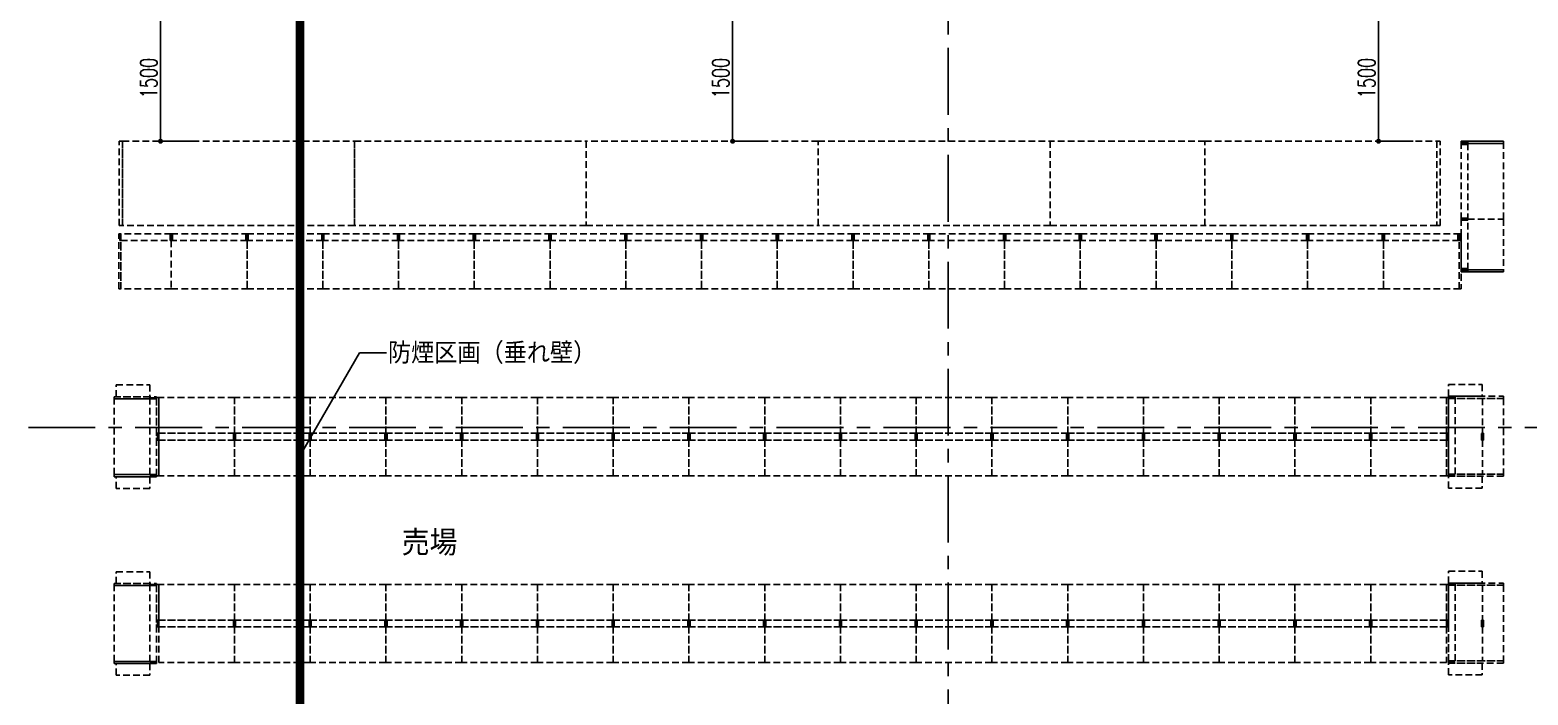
# Model space of a CAD drawing. Extents: x -119186 to 81195, y 1816 to 147180.
# Drawn here: x 46398 to 64196, y 33507 to 41404 of the extents above; entities that cross this region are included whole.
import ezdxf
from ezdxf.enums import TextEntityAlignment as Align

# ---------------------------------------------------------------- set-up
doc = ezdxf.new("R2010")
doc.units = 0
doc.header["$LTSCALE"] = 12.7
doc.header["$MEASUREMENT"] = 0
doc.header["$PDMODE"] = 1
doc.header["$PDSIZE"] = -2
for name, pattern in [('CENTER', [2, 1.25, -0.25, 0.25, -0.25]), ('HIDDEN2', [0.1875, 0.125, -0.0625]), ('VW-01 短破線', [0.166624, 0.083312, -0.083312])]:
    doc.linetypes.add(name, pattern=pattern)
doc.layers.get('0').update_dxf_attribs({"linetype": 'CONTINUOUS'})
doc.layers.get('DEFPOINTS').update_dxf_attribs({"color": 1, "linetype": 'CONTINUOUS'})
doc.layers.add('15面積表', color=10, linetype='CONTINUOUS', lineweight=5)
for name, color, linetype in [('80_SHELL_TEXT', 7, 'CONTINUOUS'), ('A_寸法', 9, 'CONTINUOUS'), ('A_建築（什器）', 8, 'CONTINUOUS'), ('A_記述', 3, 'CONTINUOUS'), ('A_通り芯', 8, 'CENTER')]:
    doc.layers.add(name, color=color, linetype=linetype)
doc.styles.add('Dim', font='simplex.shx', dxfattribs={"width": 0.7, "bigfont": 'extfont2.shx'})
doc.styles.get("Standard").update_dxf_attribs({"font": 'txt', "bigfont": 'BIGFONT.SHX'})
doc.dimstyles.new('1-200', dxfattribs={"dimscale": 200, "dimtxt": 3, "dimasz": 1, "dimexe": 1, "dimexo": 1, "dimgap": 1, "dimtad": 1, "dimdec": 0, "dimtxsty": 'Dim', "dimblk": 'DOT', "dimcen": 2.5, "dimadec": 0, "dimazin": 0, "dimtfac": 1, "dimtdec": 0, "dimtix": 1, "dimtmove": 2, "dimatfit": 3, "dimldrblk": '引出線', "dimfxl": 1, "dimlwd": -1, "dimlwe": -1, "dimarcsym": 0})

# ---------------------------------------------------------------- blocks, each defined once
blk = doc.blocks.new('_Dot')
at = {"color": 0, "linetype": 'ByBlock', "lineweight": -2}
blk.add_line((-0.5, 0), (-1, 0), dxfattribs=at)
at = {"color": 0, "linetype": 'ByBlock', "const_width": 0.5}
blk.add_lwpolyline([(-0.25, 0, 1), (0.25, 0, 1)], format="xyb", close=True, dxfattribs=at)
blk = doc.blocks.new('*D136')
at = {"layer": 'A_寸法', "color": 0, "transparency": 16777216}
for p, q in [((62809, 41583), (62420, 41583)), ((62420, 40143), (62420, 41523)), ((62831, 40083), (62420, 40083))]:
    blk.add_line(p, q, dxfattribs=at)
at = {"layer": 'DEFPOINTS', "color": 0, "transparency": 16777216}
for p in [(62420, 41583), (62809, 41583), (62831, 40083)]:
    blk.add_point(p, dxfattribs=at)
at = {"layer": 'A_寸法', "color": 0, "transparency": 16777216, "xscale": 60, "yscale": 60, "zscale": 60}
for p, rotation in [((62420, 41583), 90), ((62420, 40083), 270)]:
    blk.add_blockref('_Dot', p, dxfattribs=dict(at, rotation=rotation))
at = {"layer": 'A_寸法', "color": 0, "transparency": 16777216, "insert": (62280, 40833), "char_height": 200, "attachment_point": 5, "rotation": 90, "style": 'Dim'}
blk.add_mtext('1500', dxfattribs=at)
blk = doc.blocks.new('引出線')
at = {"color": 0, "linetype": 'ByBlock'}
for points in [[(0, 0), (-1.96, -0.4)], [(-1, 0), (0, 0)]]:
    blk.add_lwpolyline(points, dxfattribs=at)
blk = doc.blocks.new('*D137')
at = {"layer": 'A_寸法', "color": 0, "transparency": 16777216}
for p, q in [((55135, 41583), (54746, 41583)), ((54746, 40143), (54746, 41523)), ((55157, 40083), (54746, 40083))]:
    blk.add_line(p, q, dxfattribs=at)
at = {"layer": 'DEFPOINTS', "color": 0, "transparency": 16777216}
for p in [(54746, 41583), (55135, 41583), (55157, 40083)]:
    blk.add_point(p, dxfattribs=at)
at = {"layer": 'A_寸法', "color": 0, "transparency": 16777216, "xscale": 60, "yscale": 60, "zscale": 60}
for p, rotation in [((54746, 41583), 90), ((54746, 40083), 270)]:
    blk.add_blockref('_Dot', p, dxfattribs=dict(at, rotation=rotation))
at = {"layer": 'A_寸法', "color": 0, "transparency": 16777216, "insert": (54606, 40833), "char_height": 200, "attachment_point": 5, "rotation": 90, "style": 'Dim'}
blk.add_mtext('1500', dxfattribs=at)
blk = doc.blocks.new('*D138')
at = {"layer": 'A_寸法', "color": 0, "transparency": 16777216}
for p, q in [((48338, 41583), (47949, 41583)), ((47949, 40143), (47949, 41523)), ((48360, 40083), (47949, 40083))]:
    blk.add_line(p, q, dxfattribs=at)
at = {"layer": 'DEFPOINTS', "color": 0, "transparency": 16777216}
for p in [(47949, 41583), (48338, 41583), (48360, 40083)]:
    blk.add_point(p, dxfattribs=at)
at = {"layer": 'A_寸法', "color": 0, "transparency": 16777216, "xscale": 60, "yscale": 60, "zscale": 60}
for p, rotation in [((47949, 41583), 90), ((47949, 40083), 270)]:
    blk.add_blockref('_Dot', p, dxfattribs=dict(at, rotation=rotation))
at = {"layer": 'A_寸法', "color": 0, "transparency": 16777216, "insert": (47809, 40833), "char_height": 200, "attachment_point": 5, "rotation": 90, "style": 'Dim'}
blk.add_mtext('1500', dxfattribs=at)

msp = doc.modelspace()

# ---------------------------------------------------------------- linework, layer by layer
at = {"layer": '15面積表', "color": 170, "linetype": 'VW-01 短破線', "lineweight": 50, "ltscale": 200, "transparency": 33554687, "const_width": 100}
msp.add_lwpolyline([(49606.16, 42422.64), (49606.16, 32434.64)], dxfattribs=at)
at = {"layer": 'A_建築（什器）', "color": 8, "linetype": 'HIDDEN2', "ltscale": 50}
for p, q in [((63906.11, 40082.74), (63402.11, 40082.74)), ((63402.11, 40057.74), (63906.11, 40057.74)), ((63906.11, 40057.74), (63482.11, 40057.74)), ((63402.11, 38557.74), (63906.11, 38557.74)), ((63906.11, 38532.74), (63402.11, 38532.74)), ((63906.11, 38557.74), (63482.11, 38557.74)), ((63654.61, 37029.54), (63654.61, 36614.31)), ((63641.61, 36534.31), (63641.61, 36614.31)), ((63641.61, 36614.31), (63654.61, 36614.31)), ((63654.61, 36534.31), (63641.61, 36534.31)), ((63654.61, 36534.31), (63654.61, 36614.31)), ((63654.61, 36534.31), (63654.61, 36614.31)), ((63654.61, 36614.31), (63667.61, 36614.31)), ((63654.61, 36614.31), (63654.61, 36534.31)), ((63654.61, 36614.31), (63654.61, 36534.31)), ((63654.61, 36534.31), (63654.61, 36129.54)), ((63667.61, 36534.31), (63654.61, 36534.31)), ((63667.61, 36614.31), (63667.61, 36534.31)), ((63654.61, 34811.2), (63654.61, 34395.97)), ((63641.61, 34315.97), (63641.61, 34395.97)), ((63641.61, 34395.97), (63654.61, 34395.97)), ((63654.61, 34315.97), (63654.61, 34395.97)), ((63654.61, 34315.97), (63654.61, 34395.97)), ((63654.61, 34395.97), (63667.61, 34395.97)), ((63654.61, 34395.97), (63654.61, 34315.97)), ((63654.61, 34395.97), (63654.61, 34315.97)), ((63667.61, 34395.97), (63667.61, 34315.97)), ((63654.61, 34315.97), (63641.61, 34315.97)), ((63654.61, 34315.97), (63654.61, 33911.2)), ((63667.61, 34315.97), (63654.61, 34315.97))]:
    msp.add_line(p, q, dxfattribs=at)
for points in [[(47457.11, 40082.74), (47497.11, 40082.74), (47497.11, 39082.74), (47457.11, 39082.74)], [(47497.11, 40082.74), (50252.11, 40082.74), (50252.11, 39082.74), (47497.11, 39082.74)], [(50252.11, 40082.74), (53007.11, 40082.74), (53007.11, 39082.74), (50252.11, 39082.74)], [(53007.11, 39082.74), (55762.11, 39082.74), (55762.11, 40082.74), (53007.11, 40082.74)], [(55762.11, 40082.74), (58517.11, 40082.74), (58517.11, 39082.74), (55762.11, 39082.74)], [(58517.11, 39082.74), (60357.11, 39082.74), (60357.11, 40082.74), (58517.11, 40082.74)], [(60357.11, 40082.74), (63112.11, 40082.74), (63112.11, 39082.74), (60357.11, 39082.74)], [(63112.11, 39082.74), (63152.11, 39082.74), (63152.11, 40082.74), (63112.11, 40082.74)], [(63402.11, 40057.74), (63402.11, 40082.74), (63906.11, 40082.74), (63906.11, 40057.74)], [(63482.11, 40057.74), (63482.11, 40070.74), (63402.11, 40070.74), (63402.11, 40057.74)], [(63402.11, 39157.74), (63402.11, 40057.74), (63482.11, 40057.74), (63482.11, 39157.74)], [(63482.11, 40044.74), (63482.11, 40057.74), (63402.11, 40057.74), (63402.11, 40044.74)], [(63906.11, 39157.74), (63906.11, 40057.74), (63482.11, 40057.74), (63482.11, 39157.74)], [(63482.11, 39170.74), (63482.11, 39157.74), (63402.11, 39157.74), (63402.11, 39170.74)], [(63482.11, 39157.74), (63482.11, 39170.74), (63402.11, 39170.74), (63402.11, 39157.74)], [(63482.11, 39157.74), (63482.11, 39144.74), (63402.11, 39144.74), (63402.11, 39157.74)], [(63402.11, 39157.74), (63402.11, 38557.74), (63482.11, 38557.74), (63482.11, 39157.74)], [(63482.11, 39144.74), (63482.11, 39157.74), (63402.11, 39157.74), (63402.11, 39144.74)], [(63906.11, 39157.74), (63906.11, 38557.74), (63482.11, 38557.74), (63482.11, 39157.74)], [(47477.11, 38328.74), (47452.11, 38328.74), (47452.11, 38982.74), (47477.11, 38982.74)], [(47477.11, 38902.74), (47464.11, 38902.74), (47464.11, 38982.74), (47477.11, 38982.74)], [(48077.11, 38982.74), (47477.11, 38982.74), (47477.11, 38902.74), (48077.11, 38902.74)], [(48064.11, 38902.74), (48077.11, 38902.74), (48077.11, 38982.74), (48064.11, 38982.74)], [(48090.11, 38902.74), (48077.11, 38902.74), (48077.11, 38982.74), (48090.11, 38982.74)], [(48077.11, 38982.74), (48977.11, 38982.74), (48977.11, 38902.74), (48077.11, 38902.74)], [(48964.11, 38902.74), (48977.11, 38902.74), (48977.11, 38982.74), (48964.11, 38982.74)], [(48977.11, 38902.74), (48990.11, 38902.74), (48990.11, 38982.74), (48977.11, 38982.74)], [(48977.11, 38982.74), (49877.11, 38982.74), (49877.11, 38902.74), (48977.11, 38902.74)], [(49864.11, 38902.74), (49877.11, 38902.74), (49877.11, 38982.74), (49864.11, 38982.74)], [(49877.11, 38902.74), (49890.11, 38902.74), (49890.11, 38982.74), (49877.11, 38982.74)], [(49877.11, 38982.74), (50777.11, 38982.74), (50777.11, 38902.74), (49877.11, 38902.74)], [(50764.11, 38902.74), (50777.11, 38902.74), (50777.11, 38982.74), (50764.11, 38982.74)], [(50777.11, 38902.74), (50790.11, 38902.74), (50790.11, 38982.74), (50777.11, 38982.74)], [(50777.11, 38982.74), (51677.11, 38982.74), (51677.11, 38902.74), (50777.11, 38902.74)], [(51664.11, 38902.74), (51677.11, 38902.74), (51677.11, 38982.74), (51664.11, 38982.74)], [(51677.11, 38902.74), (51690.11, 38902.74), (51690.11, 38982.74), (51677.11, 38982.74)], [(51677.11, 38982.74), (52577.11, 38982.74), (52577.11, 38902.74), (51677.11, 38902.74)], [(52564.11, 38902.74), (52577.11, 38902.74), (52577.11, 38982.74), (52564.11, 38982.74)], [(52577.11, 38902.74), (52590.11, 38902.74), (52590.11, 38982.74), (52577.11, 38982.74)], [(52577.11, 38982.74), (53477.11, 38982.74), (53477.11, 38902.74), (52577.11, 38902.74)], [(53464.11, 38902.74), (53477.11, 38902.74), (53477.11, 38982.74), (53464.11, 38982.74)], [(53477.11, 38902.74), (53490.11, 38902.74), (53490.11, 38982.74), (53477.11, 38982.74)], [(53477.11, 38982.74), (54377.11, 38982.74), (54377.11, 38902.74), (53477.11, 38902.74)], [(54364.11, 38902.74), (54377.11, 38902.74), (54377.11, 38982.74), (54364.11, 38982.74)], [(54377.11, 38902.74), (54390.11, 38902.74), (54390.11, 38982.74), (54377.11, 38982.74)], [(54377.11, 38982.74), (55277.11, 38982.74), (55277.11, 38902.74), (54377.11, 38902.74)], [(55264.11, 38902.74), (55277.11, 38902.74), (55277.11, 38982.74), (55264.11, 38982.74)], [(55277.11, 38902.74), (55290.11, 38902.74), (55290.11, 38982.74), (55277.11, 38982.74)], [(55277.11, 38982.74), (56177.11, 38982.74), (56177.11, 38902.74), (55277.11, 38902.74)], [(56164.11, 38902.74), (56177.11, 38902.74), (56177.11, 38982.74), (56164.11, 38982.74)], [(56177.11, 38902.74), (56190.11, 38902.74), (56190.11, 38982.74), (56177.11, 38982.74)], [(56177.11, 38982.74), (57077.11, 38982.74), (57077.11, 38902.74), (56177.11, 38902.74)], [(57064.11, 38902.74), (57077.11, 38902.74), (57077.11, 38982.74), (57064.11, 38982.74)], [(57077.11, 38902.74), (57090.11, 38902.74), (57090.11, 38982.74), (57077.11, 38982.74)], [(57077.11, 38982.74), (57977.11, 38982.74), (57977.11, 38902.74), (57077.11, 38902.74)], [(57964.11, 38902.74), (57977.11, 38902.74), (57977.11, 38982.74), (57964.11, 38982.74)], [(57977.11, 38902.74), (57990.11, 38902.74), (57990.11, 38982.74), (57977.11, 38982.74)], [(57977.11, 38982.74), (58877.11, 38982.74), (58877.11, 38902.74), (57977.11, 38902.74)], [(58864.11, 38902.74), (58877.11, 38902.74), (58877.11, 38982.74), (58864.11, 38982.74)], [(58877.11, 38902.74), (58890.11, 38902.74), (58890.11, 38982.74), (58877.11, 38982.74)], [(58877.11, 38982.74), (59777.11, 38982.74), (59777.11, 38902.74), (58877.11, 38902.74)], [(59764.11, 38902.74), (59777.11, 38902.74), (59777.11, 38982.74), (59764.11, 38982.74)], [(59777.11, 38902.74), (59790.11, 38902.74), (59790.11, 38982.74), (59777.11, 38982.74)], [(59777.11, 38982.74), (60677.11, 38982.74), (60677.11, 38902.74), (59777.11, 38902.74)], [(60664.11, 38902.74), (60677.11, 38902.74), (60677.11, 38982.74), (60664.11, 38982.74)], [(60677.11, 38902.74), (60690.11, 38902.74), (60690.11, 38982.74), (60677.11, 38982.74)], [(60677.11, 38982.74), (61577.11, 38982.74), (61577.11, 38902.74), (60677.11, 38902.74)], [(61564.11, 38902.74), (61577.11, 38902.74), (61577.11, 38982.74), (61564.11, 38982.74)], [(61577.11, 38902.74), (61590.11, 38902.74), (61590.11, 38982.74), (61577.11, 38982.74)], [(61577.11, 38982.74), (62477.11, 38982.74), (62477.11, 38902.74), (61577.11, 38902.74)], [(62464.11, 38902.74), (62477.11, 38902.74), (62477.11, 38982.74), (62464.11, 38982.74)], [(62477.11, 38902.74), (62490.11, 38902.74), (62490.11, 38982.74), (62477.11, 38982.74)], [(62477.11, 38982.74), (63377.11, 38982.74), (63377.11, 38902.74), (62477.11, 38902.74)], [(63364.11, 38902.74), (63377.11, 38902.74), (63377.11, 38982.74), (63364.11, 38982.74)], [(63377.11, 38902.74), (63390.11, 38902.74), (63390.11, 38982.74), (63377.11, 38982.74)], [(63377.11, 38982.74), (63402.11, 38982.74), (63402.11, 38328.74), (63377.11, 38328.74)], [(48077.11, 38328.74), (47477.11, 38328.74), (47477.11, 38902.74), (48077.11, 38902.74)], [(48077.11, 38328.74), (48977.11, 38328.74), (48977.11, 38902.74), (48077.11, 38902.74)], [(48977.11, 38328.74), (49877.11, 38328.74), (49877.11, 38902.74), (48977.11, 38902.74)], [(49877.11, 38328.74), (50777.11, 38328.74), (50777.11, 38902.74), (49877.11, 38902.74)], [(50777.11, 38328.74), (51677.11, 38328.74), (51677.11, 38902.74), (50777.11, 38902.74)], [(51677.11, 38328.74), (52577.11, 38328.74), (52577.11, 38902.74), (51677.11, 38902.74)], [(52577.11, 38328.74), (53477.11, 38328.74), (53477.11, 38902.74), (52577.11, 38902.74)], [(53477.11, 38328.74), (54377.11, 38328.74), (54377.11, 38902.74), (53477.11, 38902.74)], [(54377.11, 38328.74), (55277.11, 38328.74), (55277.11, 38902.74), (54377.11, 38902.74)], [(55277.11, 38328.74), (56177.11, 38328.74), (56177.11, 38902.74), (55277.11, 38902.74)], [(56177.11, 38328.74), (57077.11, 38328.74), (57077.11, 38902.74), (56177.11, 38902.74)], [(57077.11, 38328.74), (57977.11, 38328.74), (57977.11, 38902.74), (57077.11, 38902.74)], [(57977.11, 38328.74), (58877.11, 38328.74), (58877.11, 38902.74), (57977.11, 38902.74)], [(58877.11, 38328.74), (59777.11, 38328.74), (59777.11, 38902.74), (58877.11, 38902.74)], [(59777.11, 38328.74), (60677.11, 38328.74), (60677.11, 38902.74), (59777.11, 38902.74)], [(60677.11, 38328.74), (61577.11, 38328.74), (61577.11, 38902.74), (60677.11, 38902.74)], [(61577.11, 38328.74), (62477.11, 38328.74), (62477.11, 38902.74), (61577.11, 38902.74)], [(62477.11, 38328.74), (63377.11, 38328.74), (63377.11, 38902.74), (62477.11, 38902.74)], [(63482.11, 38570.74), (63482.11, 38557.74), (63402.11, 38557.74), (63402.11, 38570.74)], [(63482.11, 38557.74), (63482.11, 38544.74), (63402.11, 38544.74), (63402.11, 38557.74)], [(63402.11, 38557.74), (63402.11, 38532.74), (63906.11, 38532.74), (63906.11, 38557.74)], [(47398.11, 37049.31), (47902.11, 37049.31), (47902.11, 37024.31), (47398.11, 37024.31)], [(47398.11, 37024.31), (47902.11, 37024.31), (47902.11, 36124.31), (47398.11, 36124.31)], [(47423.64, 37189.31), (47823.64, 37189.31), (47823.64, 37049.31), (47423.64, 37049.31)], [(47902.11, 37036.81), (47822.11, 37036.81), (47822.11, 36111.31), (47902.11, 36111.31)], [(47927.11, 37038.31), (47902.11, 37038.31), (47902.11, 36534.31), (47927.11, 36534.31)], [(48827.11, 37038.31), (47927.11, 37038.31), (47927.11, 36614.31), (48827.11, 36614.31)], [(49727.11, 37038.31), (48827.11, 37038.31), (48827.11, 36614.31), (49727.11, 36614.31)], [(50627.11, 37038.31), (49727.11, 37038.31), (49727.11, 36614.31), (50627.11, 36614.31)], [(51527.11, 37038.31), (50627.11, 37038.31), (50627.11, 36614.31), (51527.11, 36614.31)], [(52427.11, 37038.31), (51527.11, 37038.31), (51527.11, 36614.31), (52427.11, 36614.31)], [(53327.11, 37038.31), (52427.11, 37038.31), (52427.11, 36614.31), (53327.11, 36614.31)], [(54227.11, 37038.31), (53327.11, 37038.31), (53327.11, 36614.31), (54227.11, 36614.31)], [(55127.11, 37038.31), (54227.11, 37038.31), (54227.11, 36614.31), (55127.11, 36614.31)], [(56027.11, 37038.31), (55127.11, 37038.31), (55127.11, 36614.31), (56027.11, 36614.31)], [(56927.11, 37038.31), (56027.11, 37038.31), (56027.11, 36614.31), (56927.11, 36614.31)], [(57827.11, 37038.31), (56927.11, 37038.31), (56927.11, 36614.31), (57827.11, 36614.31)], [(58727.11, 37038.31), (57827.11, 37038.31), (57827.11, 36614.31), (58727.11, 36614.31)], [(59627.11, 37038.31), (58727.11, 37038.31), (58727.11, 36614.31), (59627.11, 36614.31)], [(60527.11, 37038.31), (59627.11, 37038.31), (59627.11, 36614.31), (60527.11, 36614.31)], [(61427.11, 37038.31), (60527.11, 37038.31), (60527.11, 36614.31), (61427.11, 36614.31)], [(62327.11, 37038.31), (61427.11, 37038.31), (61427.11, 36614.31), (62327.11, 36614.31)], [(63227.11, 37038.31), (62327.11, 37038.31), (62327.11, 36614.31), (63227.11, 36614.31)], [(63252.11, 37038.31), (63227.11, 37038.31), (63227.11, 36534.31), (63252.11, 36534.31)], [(63252.11, 37194.54), (63652.11, 37194.54), (63652.11, 37054.54), (63252.11, 37054.54)], [(63252.11, 37054.54), (63906.11, 37054.54), (63906.11, 37029.54), (63252.11, 37029.54)], [(63252.11, 37042.54), (63332.11, 37042.54), (63332.11, 36116.54), (63252.11, 36116.54)], [(63252.11, 37029.54), (63906.11, 37029.54), (63906.11, 36129.54), (63252.11, 36129.54)], [(47927.11, 36110.31), (47902.11, 36110.31), (47902.11, 36614.31), (47927.11, 36614.31)], [(47927.11, 36534.31), (47914.11, 36534.31), (47914.11, 36614.31), (47927.11, 36614.31)], [(47927.11, 36614.31), (47914.11, 36614.31), (47914.11, 36534.31), (47927.11, 36534.31)], [(48827.11, 36614.31), (47927.11, 36614.31), (47927.11, 36534.31), (48827.11, 36534.31)], [(48827.11, 36534.31), (47927.11, 36534.31), (47927.11, 36614.31), (48827.11, 36614.31)], [(48827.11, 36110.31), (47927.11, 36110.31), (47927.11, 36534.31), (48827.11, 36534.31)], [(48827.11, 36534.31), (48814.11, 36534.31), (48814.11, 36614.31), (48827.11, 36614.31)], [(48827.11, 36614.31), (48814.11, 36614.31), (48814.11, 36534.31), (48827.11, 36534.31)], [(48827.11, 36534.31), (48840.11, 36534.31), (48840.11, 36614.31), (48827.11, 36614.31)], [(48827.11, 36614.31), (48840.11, 36614.31), (48840.11, 36534.31), (48827.11, 36534.31)], [(49727.11, 36614.31), (48827.11, 36614.31), (48827.11, 36534.31), (49727.11, 36534.31)], [(49727.11, 36534.31), (48827.11, 36534.31), (48827.11, 36614.31), (49727.11, 36614.31)], [(49727.11, 36110.31), (48827.11, 36110.31), (48827.11, 36534.31), (49727.11, 36534.31)], [(49727.11, 36534.31), (49714.11, 36534.31), (49714.11, 36614.31), (49727.11, 36614.31)], [(49727.11, 36614.31), (49714.11, 36614.31), (49714.11, 36534.31), (49727.11, 36534.31)], [(50627.11, 36614.31), (49727.11, 36614.31), (49727.11, 36534.31), (50627.11, 36534.31)], [(49740.11, 36534.31), (49727.11, 36534.31), (49727.11, 36614.31), (49740.11, 36614.31)], [(50627.11, 36534.31), (49727.11, 36534.31), (49727.11, 36614.31), (50627.11, 36614.31)], [(49740.11, 36614.31), (49727.11, 36614.31), (49727.11, 36534.31), (49740.11, 36534.31)], [(50627.11, 36110.31), (49727.11, 36110.31), (49727.11, 36534.31), (50627.11, 36534.31)], [(50627.11, 36534.31), (50614.11, 36534.31), (50614.11, 36614.31), (50627.11, 36614.31)], [(50627.11, 36614.31), (50614.11, 36614.31), (50614.11, 36534.31), (50627.11, 36534.31)], [(51527.11, 36614.31), (50627.11, 36614.31), (50627.11, 36534.31), (51527.11, 36534.31)], [(50640.11, 36534.31), (50627.11, 36534.31), (50627.11, 36614.31), (50640.11, 36614.31)], [(51527.11, 36534.31), (50627.11, 36534.31), (50627.11, 36614.31), (51527.11, 36614.31)], [(50640.11, 36614.31), (50627.11, 36614.31), (50627.11, 36534.31), (50640.11, 36534.31)], [(51527.11, 36110.31), (50627.11, 36110.31), (50627.11, 36534.31), (51527.11, 36534.31)], [(51527.11, 36534.31), (51514.11, 36534.31), (51514.11, 36614.31), (51527.11, 36614.31)], [(51527.11, 36614.31), (51514.11, 36614.31), (51514.11, 36534.31), (51527.11, 36534.31)], [(51540.11, 36534.31), (51527.11, 36534.31), (51527.11, 36614.31), (51540.11, 36614.31)], [(51540.11, 36614.31), (51527.11, 36614.31), (51527.11, 36534.31), (51540.11, 36534.31)], [(52427.11, 36614.31), (51527.11, 36614.31), (51527.11, 36534.31), (52427.11, 36534.31)], [(52427.11, 36534.31), (51527.11, 36534.31), (51527.11, 36614.31), (52427.11, 36614.31)], [(52427.11, 36110.31), (51527.11, 36110.31), (51527.11, 36534.31), (52427.11, 36534.31)], [(52427.11, 36534.31), (52414.11, 36534.31), (52414.11, 36614.31), (52427.11, 36614.31)], [(52427.11, 36614.31), (52414.11, 36614.31), (52414.11, 36534.31), (52427.11, 36534.31)], [(53327.11, 36614.31), (52427.11, 36614.31), (52427.11, 36534.31), (53327.11, 36534.31)], [(52440.11, 36534.31), (52427.11, 36534.31), (52427.11, 36614.31), (52440.11, 36614.31)], [(53327.11, 36534.31), (52427.11, 36534.31), (52427.11, 36614.31), (53327.11, 36614.31)], [(52440.11, 36614.31), (52427.11, 36614.31), (52427.11, 36534.31), (52440.11, 36534.31)], [(53327.11, 36110.31), (52427.11, 36110.31), (52427.11, 36534.31), (53327.11, 36534.31)], [(53327.11, 36534.31), (53314.11, 36534.31), (53314.11, 36614.31), (53327.11, 36614.31)], [(53327.11, 36614.31), (53314.11, 36614.31), (53314.11, 36534.31), (53327.11, 36534.31)], [(54227.11, 36614.31), (53327.11, 36614.31), (53327.11, 36534.31), (54227.11, 36534.31)], [(53340.11, 36534.31), (53327.11, 36534.31), (53327.11, 36614.31), (53340.11, 36614.31)], [(54227.11, 36534.31), (53327.11, 36534.31), (53327.11, 36614.31), (54227.11, 36614.31)], [(53340.11, 36614.31), (53327.11, 36614.31), (53327.11, 36534.31), (53340.11, 36534.31)], [(54227.11, 36110.31), (53327.11, 36110.31), (53327.11, 36534.31), (54227.11, 36534.31)], [(54227.11, 36534.31), (54214.11, 36534.31), (54214.11, 36614.31), (54227.11, 36614.31)], [(54227.11, 36614.31), (54214.11, 36614.31), (54214.11, 36534.31), (54227.11, 36534.31)], [(54240.11, 36534.31), (54227.11, 36534.31), (54227.11, 36614.31), (54240.11, 36614.31)], [(54240.11, 36614.31), (54227.11, 36614.31), (54227.11, 36534.31), (54240.11, 36534.31)], [(55127.11, 36614.31), (54227.11, 36614.31), (54227.11, 36534.31), (55127.11, 36534.31)], [(55127.11, 36534.31), (54227.11, 36534.31), (54227.11, 36614.31), (55127.11, 36614.31)], [(55127.11, 36110.31), (54227.11, 36110.31), (54227.11, 36534.31), (55127.11, 36534.31)], [(55127.11, 36534.31), (55114.11, 36534.31), (55114.11, 36614.31), (55127.11, 36614.31)], [(55127.11, 36614.31), (55114.11, 36614.31), (55114.11, 36534.31), (55127.11, 36534.31)], [(56027.11, 36614.31), (55127.11, 36614.31), (55127.11, 36534.31), (56027.11, 36534.31)], [(55140.11, 36534.31), (55127.11, 36534.31), (55127.11, 36614.31), (55140.11, 36614.31)], [(56027.11, 36534.31), (55127.11, 36534.31), (55127.11, 36614.31), (56027.11, 36614.31)], [(55140.11, 36614.31), (55127.11, 36614.31), (55127.11, 36534.31), (55140.11, 36534.31)], [(56027.11, 36110.31), (55127.11, 36110.31), (55127.11, 36534.31), (56027.11, 36534.31)], [(56027.11, 36534.31), (56014.11, 36534.31), (56014.11, 36614.31), (56027.11, 36614.31)], [(56027.11, 36614.31), (56014.11, 36614.31), (56014.11, 36534.31), (56027.11, 36534.31)], [(56927.11, 36614.31), (56027.11, 36614.31), (56027.11, 36534.31), (56927.11, 36534.31)], [(56040.11, 36534.31), (56027.11, 36534.31), (56027.11, 36614.31), (56040.11, 36614.31)], [(56927.11, 36534.31), (56027.11, 36534.31), (56027.11, 36614.31), (56927.11, 36614.31)], [(56040.11, 36614.31), (56027.11, 36614.31), (56027.11, 36534.31), (56040.11, 36534.31)], [(56927.11, 36110.31), (56027.11, 36110.31), (56027.11, 36534.31), (56927.11, 36534.31)], [(56927.11, 36534.31), (56914.11, 36534.31), (56914.11, 36614.31), (56927.11, 36614.31)], [(56927.11, 36614.31), (56914.11, 36614.31), (56914.11, 36534.31), (56927.11, 36534.31)], [(56940.11, 36534.31), (56927.11, 36534.31), (56927.11, 36614.31), (56940.11, 36614.31)], [(56940.11, 36614.31), (56927.11, 36614.31), (56927.11, 36534.31), (56940.11, 36534.31)], [(57827.11, 36614.31), (56927.11, 36614.31), (56927.11, 36534.31), (57827.11, 36534.31)], [(57827.11, 36534.31), (56927.11, 36534.31), (56927.11, 36614.31), (57827.11, 36614.31)], [(57827.11, 36110.31), (56927.11, 36110.31), (56927.11, 36534.31), (57827.11, 36534.31)], [(57827.11, 36534.31), (57814.11, 36534.31), (57814.11, 36614.31), (57827.11, 36614.31)], [(57827.11, 36614.31), (57814.11, 36614.31), (57814.11, 36534.31), (57827.11, 36534.31)], [(58727.11, 36614.31), (57827.11, 36614.31), (57827.11, 36534.31), (58727.11, 36534.31)], [(57840.11, 36534.31), (57827.11, 36534.31), (57827.11, 36614.31), (57840.11, 36614.31)], [(58727.11, 36534.31), (57827.11, 36534.31), (57827.11, 36614.31), (58727.11, 36614.31)], [(57840.11, 36614.31), (57827.11, 36614.31), (57827.11, 36534.31), (57840.11, 36534.31)], [(58727.11, 36110.31), (57827.11, 36110.31), (57827.11, 36534.31), (58727.11, 36534.31)], [(58727.11, 36534.31), (58714.11, 36534.31), (58714.11, 36614.31), (58727.11, 36614.31)], [(58727.11, 36614.31), (58714.11, 36614.31), (58714.11, 36534.31), (58727.11, 36534.31)], [(59627.11, 36614.31), (58727.11, 36614.31), (58727.11, 36534.31), (59627.11, 36534.31)], [(58740.11, 36534.31), (58727.11, 36534.31), (58727.11, 36614.31), (58740.11, 36614.31)], [(59627.11, 36534.31), (58727.11, 36534.31), (58727.11, 36614.31), (59627.11, 36614.31)], [(58740.11, 36614.31), (58727.11, 36614.31), (58727.11, 36534.31), (58740.11, 36534.31)], [(59627.11, 36110.31), (58727.11, 36110.31), (58727.11, 36534.31), (59627.11, 36534.31)], [(59627.11, 36534.31), (59614.11, 36534.31), (59614.11, 36614.31), (59627.11, 36614.31)], [(59627.11, 36614.31), (59614.11, 36614.31), (59614.11, 36534.31), (59627.11, 36534.31)], [(59640.11, 36534.31), (59627.11, 36534.31), (59627.11, 36614.31), (59640.11, 36614.31)], [(59640.11, 36614.31), (59627.11, 36614.31), (59627.11, 36534.31), (59640.11, 36534.31)], [(60527.11, 36614.31), (59627.11, 36614.31), (59627.11, 36534.31), (60527.11, 36534.31)], [(60527.11, 36534.31), (59627.11, 36534.31), (59627.11, 36614.31), (60527.11, 36614.31)], [(60527.11, 36110.31), (59627.11, 36110.31), (59627.11, 36534.31), (60527.11, 36534.31)], [(60527.11, 36534.31), (60514.11, 36534.31), (60514.11, 36614.31), (60527.11, 36614.31)], [(60527.11, 36614.31), (60514.11, 36614.31), (60514.11, 36534.31), (60527.11, 36534.31)], [(61427.11, 36614.31), (60527.11, 36614.31), (60527.11, 36534.31), (61427.11, 36534.31)], [(60540.11, 36534.31), (60527.11, 36534.31), (60527.11, 36614.31), (60540.11, 36614.31)], [(61427.11, 36534.31), (60527.11, 36534.31), (60527.11, 36614.31), (61427.11, 36614.31)], [(60540.11, 36614.31), (60527.11, 36614.31), (60527.11, 36534.31), (60540.11, 36534.31)], [(61427.11, 36110.31), (60527.11, 36110.31), (60527.11, 36534.31), (61427.11, 36534.31)], [(61427.11, 36534.31), (61414.11, 36534.31), (61414.11, 36614.31), (61427.11, 36614.31)], [(61427.11, 36614.31), (61414.11, 36614.31), (61414.11, 36534.31), (61427.11, 36534.31)], [(62327.11, 36614.31), (61427.11, 36614.31), (61427.11, 36534.31), (62327.11, 36534.31)], [(61440.11, 36534.31), (61427.11, 36534.31), (61427.11, 36614.31), (61440.11, 36614.31)], [(62327.11, 36534.31), (61427.11, 36534.31), (61427.11, 36614.31), (62327.11, 36614.31)], [(61440.11, 36614.31), (61427.11, 36614.31), (61427.11, 36534.31), (61440.11, 36534.31)], [(62327.11, 36110.31), (61427.11, 36110.31), (61427.11, 36534.31), (62327.11, 36534.31)], [(62327.11, 36534.31), (62314.11, 36534.31), (62314.11, 36614.31), (62327.11, 36614.31)], [(62327.11, 36614.31), (62314.11, 36614.31), (62314.11, 36534.31), (62327.11, 36534.31)], [(62340.11, 36534.31), (62327.11, 36534.31), (62327.11, 36614.31), (62340.11, 36614.31)], [(62340.11, 36614.31), (62327.11, 36614.31), (62327.11, 36534.31), (62340.11, 36534.31)], [(63227.11, 36614.31), (62327.11, 36614.31), (62327.11, 36534.31), (63227.11, 36534.31)], [(63227.11, 36534.31), (62327.11, 36534.31), (62327.11, 36614.31), (63227.11, 36614.31)], [(63227.11, 36110.31), (62327.11, 36110.31), (62327.11, 36534.31), (63227.11, 36534.31)], [(63240.11, 36534.31), (63227.11, 36534.31), (63227.11, 36614.31), (63240.11, 36614.31)], [(63240.11, 36614.31), (63227.11, 36614.31), (63227.11, 36534.31), (63240.11, 36534.31)], [(63252.11, 36110.31), (63227.11, 36110.31), (63227.11, 36614.31), (63252.11, 36614.31)], [(47902.11, 36099.31), (47398.11, 36099.31), (47398.11, 36124.31), (47902.11, 36124.31)], [(47423.64, 36099.31), (47823.64, 36099.31), (47823.64, 35959.31), (47423.64, 35959.31)], [(63252.11, 36129.54), (63906.11, 36129.54), (63906.11, 36104.54), (63252.11, 36104.54)], [(63652.11, 35964.54), (63252.11, 35964.54), (63252.11, 36104.54), (63652.11, 36104.54)], [(47423.64, 34970.97), (47823.64, 34970.97), (47823.64, 34830.97), (47423.64, 34830.97)], [(63252.11, 34976.2), (63652.11, 34976.2), (63652.11, 34836.2), (63252.11, 34836.2)], [(47398.11, 34830.97), (47902.11, 34830.97), (47902.11, 34805.97), (47398.11, 34805.97)], [(47398.11, 34805.97), (47902.11, 34805.97), (47902.11, 33905.97), (47398.11, 33905.97)], [(47902.11, 34818.47), (47822.11, 34818.47), (47822.11, 33892.97), (47902.11, 33892.97)], [(47927.11, 34819.97), (47902.11, 34819.97), (47902.11, 34315.97), (47927.11, 34315.97)], [(48827.11, 34819.97), (47927.11, 34819.97), (47927.11, 34395.97), (48827.11, 34395.97)], [(49727.11, 34819.97), (48827.11, 34819.97), (48827.11, 34395.97), (49727.11, 34395.97)], [(50627.11, 34819.97), (49727.11, 34819.97), (49727.11, 34395.97), (50627.11, 34395.97)], [(51527.11, 34819.97), (50627.11, 34819.97), (50627.11, 34395.97), (51527.11, 34395.97)], [(52427.11, 34819.97), (51527.11, 34819.97), (51527.11, 34395.97), (52427.11, 34395.97)], [(53327.11, 34819.97), (52427.11, 34819.97), (52427.11, 34395.97), (53327.11, 34395.97)], [(54227.11, 34819.97), (53327.11, 34819.97), (53327.11, 34395.97), (54227.11, 34395.97)], [(55127.11, 34819.97), (54227.11, 34819.97), (54227.11, 34395.97), (55127.11, 34395.97)], [(56027.11, 34819.97), (55127.11, 34819.97), (55127.11, 34395.97), (56027.11, 34395.97)], [(56927.11, 34819.97), (56027.11, 34819.97), (56027.11, 34395.97), (56927.11, 34395.97)], [(57827.11, 34819.97), (56927.11, 34819.97), (56927.11, 34395.97), (57827.11, 34395.97)], [(58727.11, 34819.97), (57827.11, 34819.97), (57827.11, 34395.97), (58727.11, 34395.97)], [(59627.11, 34819.97), (58727.11, 34819.97), (58727.11, 34395.97), (59627.11, 34395.97)], [(60527.11, 34819.97), (59627.11, 34819.97), (59627.11, 34395.97), (60527.11, 34395.97)], [(61427.11, 34819.97), (60527.11, 34819.97), (60527.11, 34395.97), (61427.11, 34395.97)], [(62327.11, 34819.97), (61427.11, 34819.97), (61427.11, 34395.97), (62327.11, 34395.97)], [(63227.11, 34819.97), (62327.11, 34819.97), (62327.11, 34395.97), (63227.11, 34395.97)], [(63252.11, 34819.97), (63227.11, 34819.97), (63227.11, 34315.97), (63252.11, 34315.97)], [(63252.11, 34836.2), (63906.11, 34836.2), (63906.11, 34811.2), (63252.11, 34811.2)], [(63252.11, 34824.2), (63332.11, 34824.2), (63332.11, 33898.2), (63252.11, 33898.2)], [(63252.11, 34811.2), (63906.11, 34811.2), (63906.11, 33911.2), (63252.11, 33911.2)], [(47927.11, 34315.97), (47914.11, 34315.97), (47914.11, 34395.97), (47927.11, 34395.97)], [(47927.11, 34395.97), (47914.11, 34395.97), (47914.11, 34315.97), (47927.11, 34315.97)], [(48827.11, 34395.97), (47927.11, 34395.97), (47927.11, 34315.97), (48827.11, 34315.97)], [(48827.11, 34315.97), (47927.11, 34315.97), (47927.11, 34395.97), (48827.11, 34395.97)], [(48827.11, 34315.97), (48814.11, 34315.97), (48814.11, 34395.97), (48827.11, 34395.97)], [(48827.11, 34395.97), (48814.11, 34395.97), (48814.11, 34315.97), (48827.11, 34315.97)], [(48827.11, 34315.97), (48840.11, 34315.97), (48840.11, 34395.97), (48827.11, 34395.97)], [(48827.11, 34395.97), (48840.11, 34395.97), (48840.11, 34315.97), (48827.11, 34315.97)], [(49727.11, 34395.97), (48827.11, 34395.97), (48827.11, 34315.97), (49727.11, 34315.97)], [(49727.11, 34315.97), (48827.11, 34315.97), (48827.11, 34395.97), (49727.11, 34395.97)], [(49727.11, 34315.97), (49714.11, 34315.97), (49714.11, 34395.97), (49727.11, 34395.97)], [(49727.11, 34395.97), (49714.11, 34395.97), (49714.11, 34315.97), (49727.11, 34315.97)], [(50627.11, 34395.97), (49727.11, 34395.97), (49727.11, 34315.97), (50627.11, 34315.97)], [(49740.11, 34315.97), (49727.11, 34315.97), (49727.11, 34395.97), (49740.11, 34395.97)], [(50627.11, 34315.97), (49727.11, 34315.97), (49727.11, 34395.97), (50627.11, 34395.97)], [(49740.11, 34395.97), (49727.11, 34395.97), (49727.11, 34315.97), (49740.11, 34315.97)], [(50627.11, 34315.97), (50614.11, 34315.97), (50614.11, 34395.97), (50627.11, 34395.97)], [(50627.11, 34395.97), (50614.11, 34395.97), (50614.11, 34315.97), (50627.11, 34315.97)], [(51527.11, 34395.97), (50627.11, 34395.97), (50627.11, 34315.97), (51527.11, 34315.97)], [(50640.11, 34315.97), (50627.11, 34315.97), (50627.11, 34395.97), (50640.11, 34395.97)], [(51527.11, 34315.97), (50627.11, 34315.97), (50627.11, 34395.97), (51527.11, 34395.97)], [(50640.11, 34395.97), (50627.11, 34395.97), (50627.11, 34315.97), (50640.11, 34315.97)], [(51527.11, 34315.97), (51514.11, 34315.97), (51514.11, 34395.97), (51527.11, 34395.97)], [(51527.11, 34395.97), (51514.11, 34395.97), (51514.11, 34315.97), (51527.11, 34315.97)], [(51540.11, 34315.97), (51527.11, 34315.97), (51527.11, 34395.97), (51540.11, 34395.97)], [(51540.11, 34395.97), (51527.11, 34395.97), (51527.11, 34315.97), (51540.11, 34315.97)], [(52427.11, 34395.97), (51527.11, 34395.97), (51527.11, 34315.97), (52427.11, 34315.97)], [(52427.11, 34315.97), (51527.11, 34315.97), (51527.11, 34395.97), (52427.11, 34395.97)], [(52427.11, 34315.97), (52414.11, 34315.97), (52414.11, 34395.97), (52427.11, 34395.97)], [(52427.11, 34395.97), (52414.11, 34395.97), (52414.11, 34315.97), (52427.11, 34315.97)], [(53327.11, 34395.97), (52427.11, 34395.97), (52427.11, 34315.97), (53327.11, 34315.97)], [(52440.11, 34315.97), (52427.11, 34315.97), (52427.11, 34395.97), (52440.11, 34395.97)], [(53327.11, 34315.97), (52427.11, 34315.97), (52427.11, 34395.97), (53327.11, 34395.97)], [(52440.11, 34395.97), (52427.11, 34395.97), (52427.11, 34315.97), (52440.11, 34315.97)], [(53327.11, 34315.97), (53314.11, 34315.97), (53314.11, 34395.97), (53327.11, 34395.97)], [(53327.11, 34395.97), (53314.11, 34395.97), (53314.11, 34315.97), (53327.11, 34315.97)], [(54227.11, 34395.97), (53327.11, 34395.97), (53327.11, 34315.97), (54227.11, 34315.97)], [(53340.11, 34315.97), (53327.11, 34315.97), (53327.11, 34395.97), (53340.11, 34395.97)], [(54227.11, 34315.97), (53327.11, 34315.97), (53327.11, 34395.97), (54227.11, 34395.97)], [(53340.11, 34395.97), (53327.11, 34395.97), (53327.11, 34315.97), (53340.11, 34315.97)], [(54227.11, 34315.97), (54214.11, 34315.97), (54214.11, 34395.97), (54227.11, 34395.97)], [(54227.11, 34395.97), (54214.11, 34395.97), (54214.11, 34315.97), (54227.11, 34315.97)], [(54240.11, 34315.97), (54227.11, 34315.97), (54227.11, 34395.97), (54240.11, 34395.97)], [(54240.11, 34395.97), (54227.11, 34395.97), (54227.11, 34315.97), (54240.11, 34315.97)], [(55127.11, 34395.97), (54227.11, 34395.97), (54227.11, 34315.97), (55127.11, 34315.97)], [(55127.11, 34315.97), (54227.11, 34315.97), (54227.11, 34395.97), (55127.11, 34395.97)], [(55127.11, 34315.97), (55114.11, 34315.97), (55114.11, 34395.97), (55127.11, 34395.97)], [(55127.11, 34395.97), (55114.11, 34395.97), (55114.11, 34315.97), (55127.11, 34315.97)], [(56027.11, 34395.97), (55127.11, 34395.97), (55127.11, 34315.97), (56027.11, 34315.97)], [(55140.11, 34315.97), (55127.11, 34315.97), (55127.11, 34395.97), (55140.11, 34395.97)], [(56027.11, 34315.97), (55127.11, 34315.97), (55127.11, 34395.97), (56027.11, 34395.97)], [(55140.11, 34395.97), (55127.11, 34395.97), (55127.11, 34315.97), (55140.11, 34315.97)], [(56027.11, 34315.97), (56014.11, 34315.97), (56014.11, 34395.97), (56027.11, 34395.97)], [(56027.11, 34395.97), (56014.11, 34395.97), (56014.11, 34315.97), (56027.11, 34315.97)], [(56927.11, 34395.97), (56027.11, 34395.97), (56027.11, 34315.97), (56927.11, 34315.97)], [(56040.11, 34315.97), (56027.11, 34315.97), (56027.11, 34395.97), (56040.11, 34395.97)], [(56927.11, 34315.97), (56027.11, 34315.97), (56027.11, 34395.97), (56927.11, 34395.97)], [(56040.11, 34395.97), (56027.11, 34395.97), (56027.11, 34315.97), (56040.11, 34315.97)], [(56927.11, 34315.97), (56914.11, 34315.97), (56914.11, 34395.97), (56927.11, 34395.97)], [(56927.11, 34395.97), (56914.11, 34395.97), (56914.11, 34315.97), (56927.11, 34315.97)], [(56940.11, 34315.97), (56927.11, 34315.97), (56927.11, 34395.97), (56940.11, 34395.97)], [(56940.11, 34395.97), (56927.11, 34395.97), (56927.11, 34315.97), (56940.11, 34315.97)], [(57827.11, 34395.97), (56927.11, 34395.97), (56927.11, 34315.97), (57827.11, 34315.97)], [(57827.11, 34315.97), (56927.11, 34315.97), (56927.11, 34395.97), (57827.11, 34395.97)], [(57827.11, 34315.97), (57814.11, 34315.97), (57814.11, 34395.97), (57827.11, 34395.97)], [(57827.11, 34395.97), (57814.11, 34395.97), (57814.11, 34315.97), (57827.11, 34315.97)], [(58727.11, 34395.97), (57827.11, 34395.97), (57827.11, 34315.97), (58727.11, 34315.97)], [(57840.11, 34315.97), (57827.11, 34315.97), (57827.11, 34395.97), (57840.11, 34395.97)], [(58727.11, 34315.97), (57827.11, 34315.97), (57827.11, 34395.97), (58727.11, 34395.97)], [(57840.11, 34395.97), (57827.11, 34395.97), (57827.11, 34315.97), (57840.11, 34315.97)], [(58727.11, 34315.97), (58714.11, 34315.97), (58714.11, 34395.97), (58727.11, 34395.97)], [(58727.11, 34395.97), (58714.11, 34395.97), (58714.11, 34315.97), (58727.11, 34315.97)], [(59627.11, 34395.97), (58727.11, 34395.97), (58727.11, 34315.97), (59627.11, 34315.97)], [(58740.11, 34315.97), (58727.11, 34315.97), (58727.11, 34395.97), (58740.11, 34395.97)], [(59627.11, 34315.97), (58727.11, 34315.97), (58727.11, 34395.97), (59627.11, 34395.97)], [(58740.11, 34395.97), (58727.11, 34395.97), (58727.11, 34315.97), (58740.11, 34315.97)], [(59627.11, 34315.97), (59614.11, 34315.97), (59614.11, 34395.97), (59627.11, 34395.97)], [(59627.11, 34395.97), (59614.11, 34395.97), (59614.11, 34315.97), (59627.11, 34315.97)], [(59640.11, 34315.97), (59627.11, 34315.97), (59627.11, 34395.97), (59640.11, 34395.97)], [(59640.11, 34395.97), (59627.11, 34395.97), (59627.11, 34315.97), (59640.11, 34315.97)], [(60527.11, 34395.97), (59627.11, 34395.97), (59627.11, 34315.97), (60527.11, 34315.97)], [(60527.11, 34315.97), (59627.11, 34315.97), (59627.11, 34395.97), (60527.11, 34395.97)], [(60527.11, 34315.97), (60514.11, 34315.97), (60514.11, 34395.97), (60527.11, 34395.97)], [(60527.11, 34395.97), (60514.11, 34395.97), (60514.11, 34315.97), (60527.11, 34315.97)], [(61427.11, 34395.97), (60527.11, 34395.97), (60527.11, 34315.97), (61427.11, 34315.97)], [(60540.11, 34315.97), (60527.11, 34315.97), (60527.11, 34395.97), (60540.11, 34395.97)], [(61427.11, 34315.97), (60527.11, 34315.97), (60527.11, 34395.97), (61427.11, 34395.97)], [(60540.11, 34395.97), (60527.11, 34395.97), (60527.11, 34315.97), (60540.11, 34315.97)], [(61427.11, 34315.97), (61414.11, 34315.97), (61414.11, 34395.97), (61427.11, 34395.97)], [(61427.11, 34395.97), (61414.11, 34395.97), (61414.11, 34315.97), (61427.11, 34315.97)], [(62327.11, 34395.97), (61427.11, 34395.97), (61427.11, 34315.97), (62327.11, 34315.97)], [(61440.11, 34315.97), (61427.11, 34315.97), (61427.11, 34395.97), (61440.11, 34395.97)], [(62327.11, 34315.97), (61427.11, 34315.97), (61427.11, 34395.97), (62327.11, 34395.97)], [(61440.11, 34395.97), (61427.11, 34395.97), (61427.11, 34315.97), (61440.11, 34315.97)], [(62327.11, 34315.97), (62314.11, 34315.97), (62314.11, 34395.97), (62327.11, 34395.97)], [(62327.11, 34395.97), (62314.11, 34395.97), (62314.11, 34315.97), (62327.11, 34315.97)], [(62340.11, 34315.97), (62327.11, 34315.97), (62327.11, 34395.97), (62340.11, 34395.97)], [(62340.11, 34395.97), (62327.11, 34395.97), (62327.11, 34315.97), (62340.11, 34315.97)], [(63227.11, 34395.97), (62327.11, 34395.97), (62327.11, 34315.97), (63227.11, 34315.97)], [(63227.11, 34315.97), (62327.11, 34315.97), (62327.11, 34395.97), (63227.11, 34395.97)], [(63240.11, 34315.97), (63227.11, 34315.97), (63227.11, 34395.97), (63240.11, 34395.97)], [(63240.11, 34395.97), (63227.11, 34395.97), (63227.11, 34315.97), (63240.11, 34315.97)], [(48827.11, 33891.97), (47927.11, 33891.97), (47927.11, 34315.97), (48827.11, 34315.97)], [(49727.11, 33891.97), (48827.11, 33891.97), (48827.11, 34315.97), (49727.11, 34315.97)], [(50627.11, 33891.97), (49727.11, 33891.97), (49727.11, 34315.97), (50627.11, 34315.97)], [(51527.11, 33891.97), (50627.11, 33891.97), (50627.11, 34315.97), (51527.11, 34315.97)], [(52427.11, 33891.97), (51527.11, 33891.97), (51527.11, 34315.97), (52427.11, 34315.97)], [(53327.11, 33891.97), (52427.11, 33891.97), (52427.11, 34315.97), (53327.11, 34315.97)], [(54227.11, 33891.97), (53327.11, 33891.97), (53327.11, 34315.97), (54227.11, 34315.97)], [(55127.11, 33891.97), (54227.11, 33891.97), (54227.11, 34315.97), (55127.11, 34315.97)], [(56027.11, 33891.97), (55127.11, 33891.97), (55127.11, 34315.97), (56027.11, 34315.97)], [(56927.11, 33891.97), (56027.11, 33891.97), (56027.11, 34315.97), (56927.11, 34315.97)], [(57827.11, 33891.97), (56927.11, 33891.97), (56927.11, 34315.97), (57827.11, 34315.97)], [(58727.11, 33891.97), (57827.11, 33891.97), (57827.11, 34315.97), (58727.11, 34315.97)], [(59627.11, 33891.97), (58727.11, 33891.97), (58727.11, 34315.97), (59627.11, 34315.97)], [(60527.11, 33891.97), (59627.11, 33891.97), (59627.11, 34315.97), (60527.11, 34315.97)], [(61427.11, 33891.97), (60527.11, 33891.97), (60527.11, 34315.97), (61427.11, 34315.97)], [(62327.11, 33891.97), (61427.11, 33891.97), (61427.11, 34315.97), (62327.11, 34315.97)], [(63227.11, 33891.97), (62327.11, 33891.97), (62327.11, 34315.97), (63227.11, 34315.97)], [(47902.11, 33880.97), (47398.11, 33880.97), (47398.11, 33905.97), (47902.11, 33905.97)], [(47423.64, 33880.97), (47823.64, 33880.97), (47823.64, 33740.97), (47423.64, 33740.97)], [(63252.11, 33911.2), (63906.11, 33911.2), (63906.11, 33886.2), (63252.11, 33886.2)], [(63652.11, 33746.2), (63252.11, 33746.2), (63252.11, 33886.2), (63652.11, 33886.2)]]:
    msp.add_lwpolyline(points, close=True, dxfattribs=at)
at = {"layer": 'A_記述', "color": 3}
for p, q in [((50311.18, 37568.3), (49624.65, 36379.2)), ((50632.34, 37568.3), (50311.18, 37568.3))]:
    msp.add_line(p, q, dxfattribs=at)
at = {"layer": 'A_通り芯', "color": 8, "ltscale": 50}
for p, q in [((49606.16, 51351.05), (49606.16, 14056.3)), ((57306.16, 51351.05), (57306.16, 14056.3)), ((15899.26, 36682.64), (73034.11, 36682.64))]:
    msp.add_line(p, q, dxfattribs=at)

# ---------------------------------------------------------------- texts
at = {"layer": '80_SHELL_TEXT', "color": 0}
msp.add_text('売場', height=300, dxfattribs=at).set_placement((50815.08, 35462.91), align=Align.TOP_LEFT)
at = {"layer": 'A_記述', "color": 3}
msp.add_text('防煙区画（垂れ壁）', height=250, dxfattribs=at).set_placement((50650.99, 37692.51), align=Align.TOP_LEFT)

# ---------------------------------------------------------------- dimensions: what is measured, and where the dimension line sits
at = {"layer": 'A_寸法', "color": 8}
for base, p1, p2, picture, middle in [((47948.7, 41582.64), (48359.93, 40082.74), (48337.77, 41582.64), '*D138', (47808.7, 40832.69)), ((54745.96, 41582.64), (55157.19, 40082.74), (55135.03, 41582.64), '*D137', (54605.96, 40832.69)), ((62420.24, 41582.64), (62831.47, 40082.74), (62809.32, 41582.64), '*D136', (62280.24, 40832.69))]:
    dim = msp.add_linear_dim(base=base, p1=p1, p2=p2, angle=90, dimstyle='1-200', override={"dimtxt": 1, "dimasz": 0.3, "dimexe": 0, "dimexo": 0, "dimgap": 0.2}, dxfattribs=at)
    dim.commit()
    dim.dimension.update_dxf_attribs({"geometry": picture, "text_midpoint": middle})

doc.saveas('drawing.dxf')
